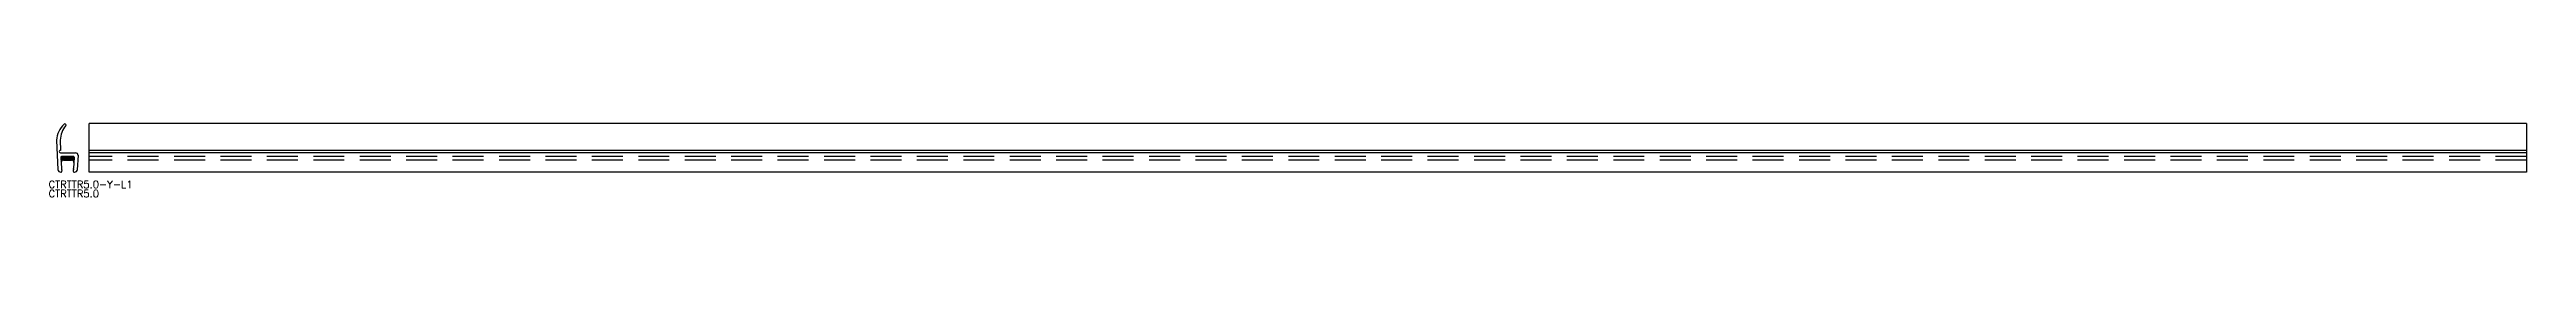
# Model space of a CAD drawing. Extents: x -7 to 1009, y -15 to 15.
import ezdxf

# ---------------------------------------------------------------- set-up
doc = ezdxf.new("R2010")
doc.units = 0
doc.linetypes.add('DASHED', pattern=[19.05, 12.7, -6.35])
doc.layers.get('0').update_dxf_attribs({"linetype": 'CONTINUOUS'})
doc.styles.get("Standard").update_dxf_attribs({"font": 'txt.shx', "height": 3, "bigfont": 'bigfont.shx'})

# ---------------------------------------------------------------- blocks, each defined once
blk = doc.blocks.new('*X2')
at = {"color": 0, "linetype": 'CONTINUOUS'}
for p, q in [((-2.7, -0.4), (-0.8, 1.5)), ((-2.7, 0), (-1.2, 1.5)), ((-2.7, 0.4), (-1.7, 1.5)), ((-2.7, 0.9), (-2.1, 1.5)), ((-2.7, 1.3), (-2.5, 1.5)), ((-1.9, 0), (-0.4, 1.5)), ((-1.5, 0), (0, 1.5)), ((-1, 0), (0.5, 1.5)), ((-0.6, 0), (0.9, 1.5)), ((-0.2, 0), (1.3, 1.5)), ((0.2, 0), (1.7, 1.5)), ((0.7, 0), (2.2, 1.5)), ((1.1, 0), (2.6, 1.5)), ((1.5, 0), (2.7, 1.2)), ((1.9, 0), (2.7, 0.8)), ((2.2, -0.2), (2.7, 0.3)), ((-2.7, -0.8), (-2.6, -0.7)), ((2.4, -0.4), (2.7, -0.1)), ((2.6, -0.6), (2.7, -0.5)), ((2.6, -1), (2.6, -1))]:
    blk.add_line(p, q, dxfattribs=at)
blk = doc.blocks.new('*U3')
at = {"color": 7, "linetype": 'CONTINUOUS'}
blk.add_text('CTRTTR5.0-Y-L1', height=3, dxfattribs=at).set_placement((-7.8, -11.5))
blk = doc.blocks.new('*U4')
at = {"color": 7, "linetype": 'CONTINUOUS'}
blk.add_text('CTRTTR5.0', height=3, dxfattribs=at).set_placement((-7.8, -15.3))

msp = doc.modelspace()

# ---------------------------------------------------------------- linework, layer by layer
at = {"color": 7, "linetype": 'CONTINUOUS'}
for p, q in [((8.9, -5), (8.9, 15)), ((1008.9, 15), (8.9, 15)), ((1008.9, 15), (1008.9, -5)), ((-4.5, 8.2), (-4, -4)), ((-3, 8.2), (-2.9, 4)), ((-2.9, 3), (3.3, 3)), ((-2.7, 1.2), (-2.5, -3.5)), ((2.4, 1.5), (-2.4, 1.5)), ((-1.6, 0), (1.6, 0)), ((2.7, 1.2), (2.5, -3.5)), ((4.3, 2), (4, -4)), ((1008.9, 4), (8.9, 4)), ((1008.9, 3), (8.9, 3)), ((-2.5, -3.7), (-2.4, -4)), ((2.5, -3.7), (2.4, -4)), ((1008.9, -5), (8.9, -5))]:
    msp.add_line(p, q, dxfattribs=at)
at = {"color": 3, "linetype": 'DASHED'}
for p, q in [((1008.9, 1.5), (8.9, 1.5)), ((1008.9, 0), (8.9, 0))]:
    msp.add_line(p, q, dxfattribs=at)
at = {"color": 7, "linetype": 'CONTINUOUS'}
for centre, radius, start, end in [((5.4, 7.7), 9.89, 133.7108, 177.2086), ((6.6, 8), 9.59, 139.8261, 178.7238), ((-1.1, 14.5), 0.477, 318.8709, 137.8238), ((-2.9, 3.5), 0.499, 89.8999, 270.1001), ((-2.4, 1.2), 0.3, 90, 182.3946), ((-1.6, -1), 1, 90, 182.3946), ((1.6, -1), 1, 357.6054, 90), ((2.4, 1.2), 0.3, 357.6054, 90), ((3.3, 2), 1, 357.6054, 90), ((-2.8, -3.7), 1.26, 190.8744, 270.0036), ((-2.8, -4.5), 0.506, 270, 320.1239), ((-2, -3.5), 0.5, 182.3946, 205.0712), ((-3.5, -4.5), 1.23, 5.7046, 25.747), ((-3.1, -4.3), 0.847, 325.4584, 358.2486), ((3.5, -4.5), 1.23, 154.253, 174.2954), ((3.1, -4.3), 0.847, 181.7514, 214.5416), ((2.8, -4.5), 0.506, 219.8761, 270), ((2, -3.5), 0.5, 334.9288, 357.6054), ((2.8, -3.7), 1.26, 269.9964, 349.1256)]:
    msp.add_arc(centre, radius, start, end, dxfattribs=at)

# ---------------------------------------------------------------- block references
at = {"color": 3, "linetype": 'CONTINUOUS'}
msp.add_blockref('*X2', (0, 0), dxfattribs=at)
at = {"color": 7, "linetype": 'CONTINUOUS'}
for name in ['*U3', '*U4']:
    msp.add_blockref(name, (0, 0), dxfattribs=at)

doc.saveas('drawing.dxf')
